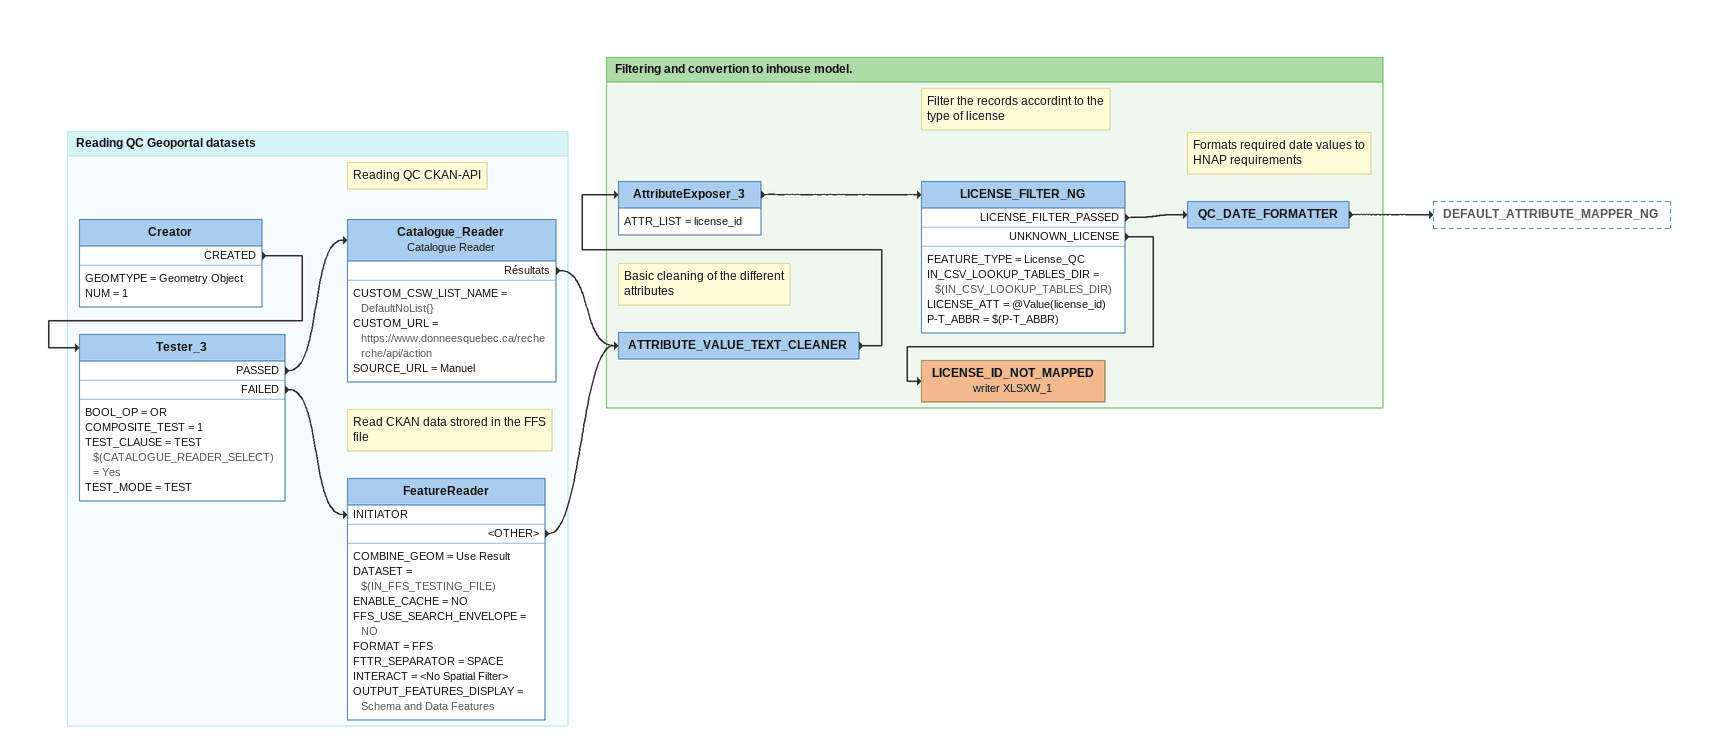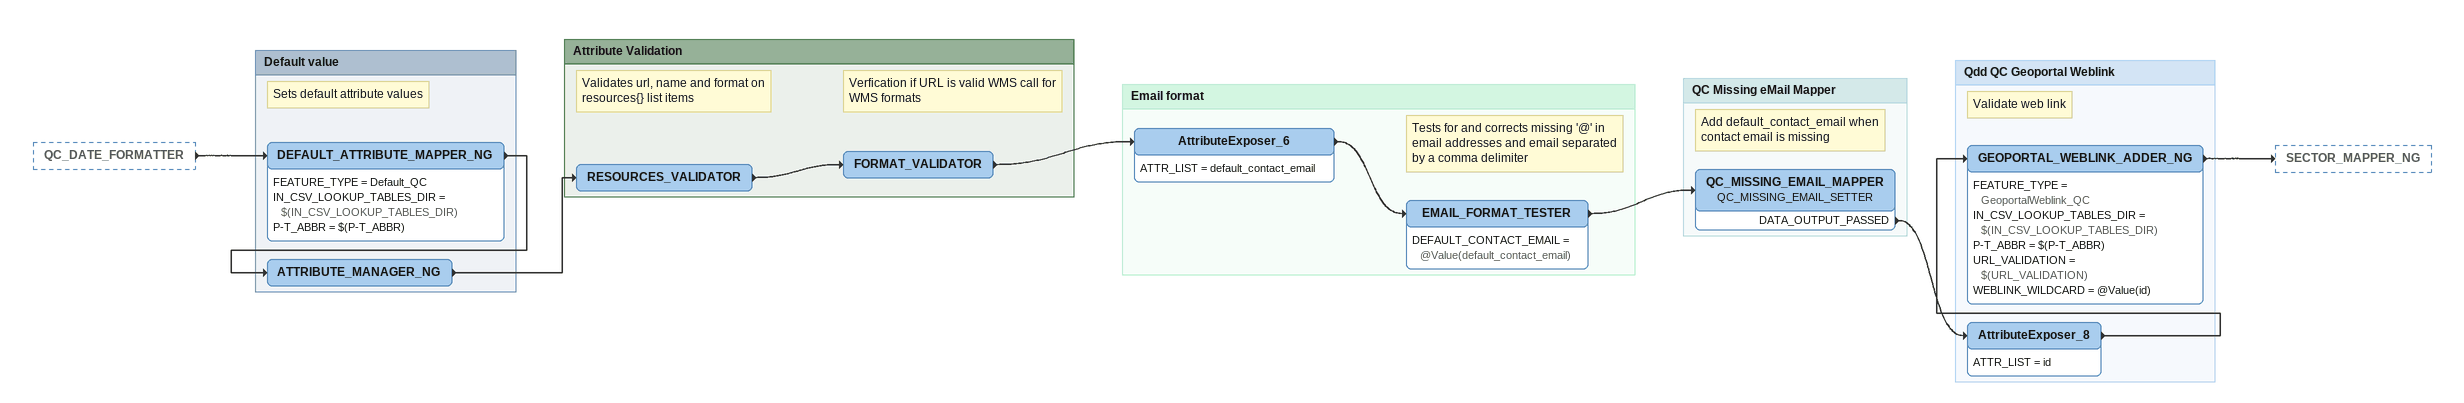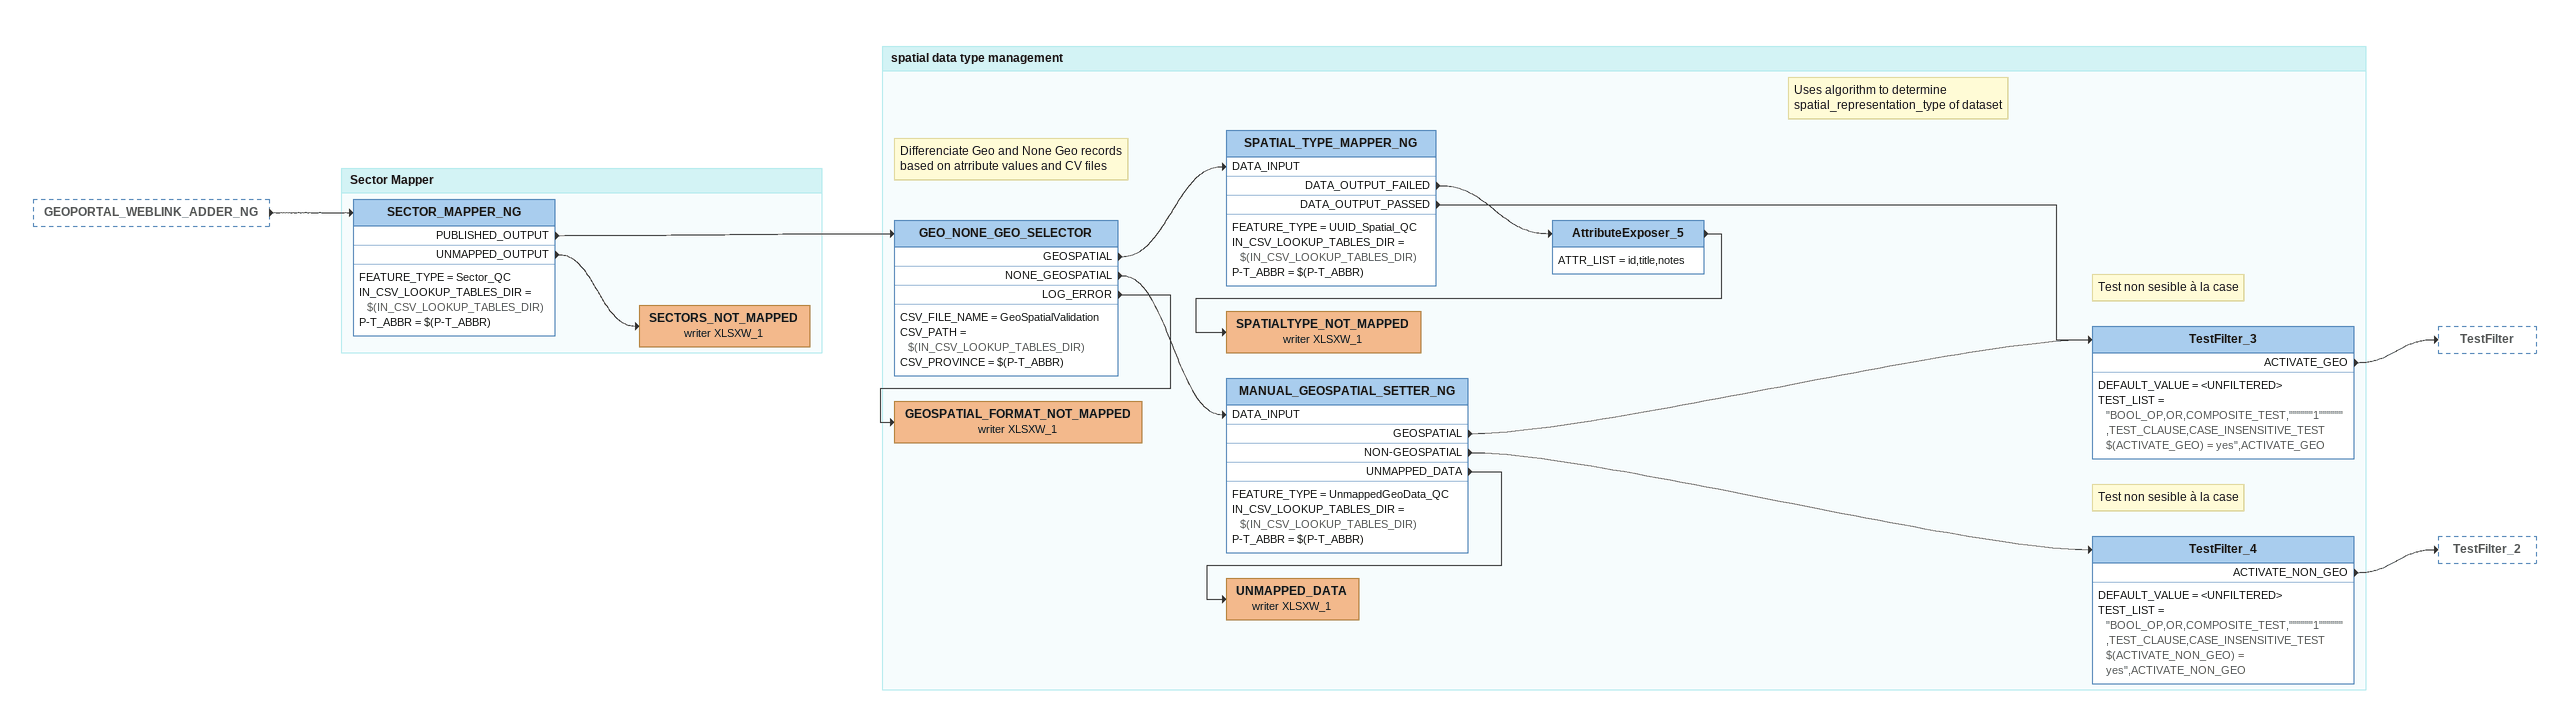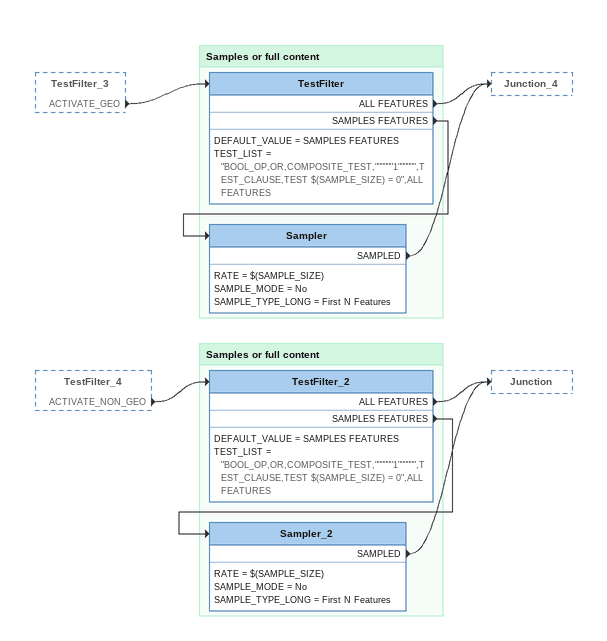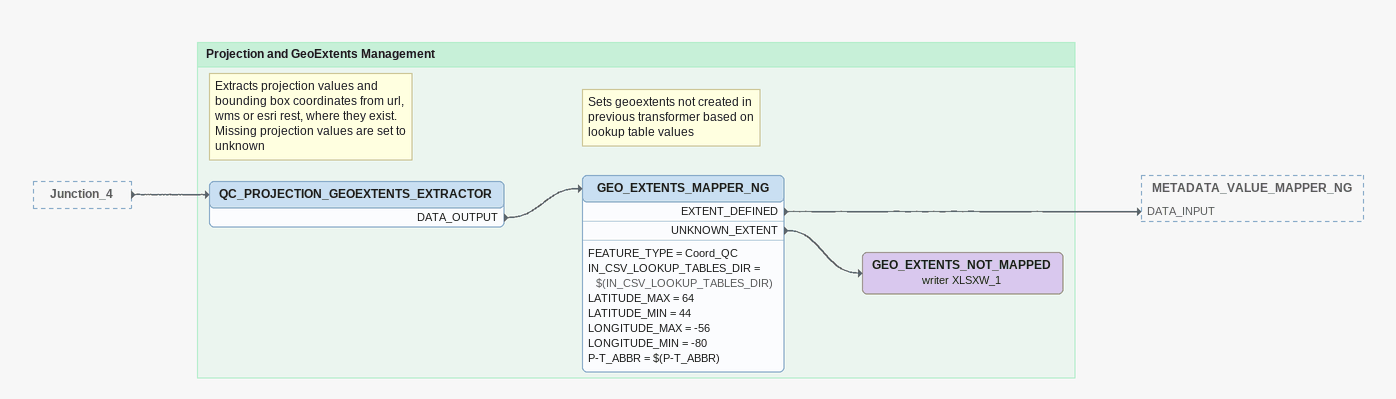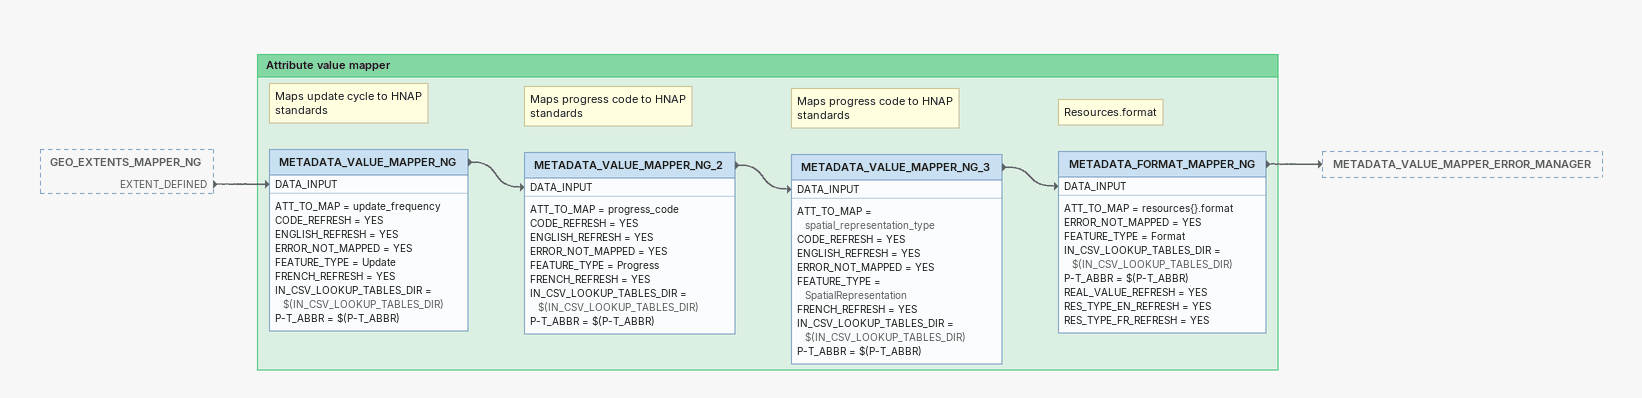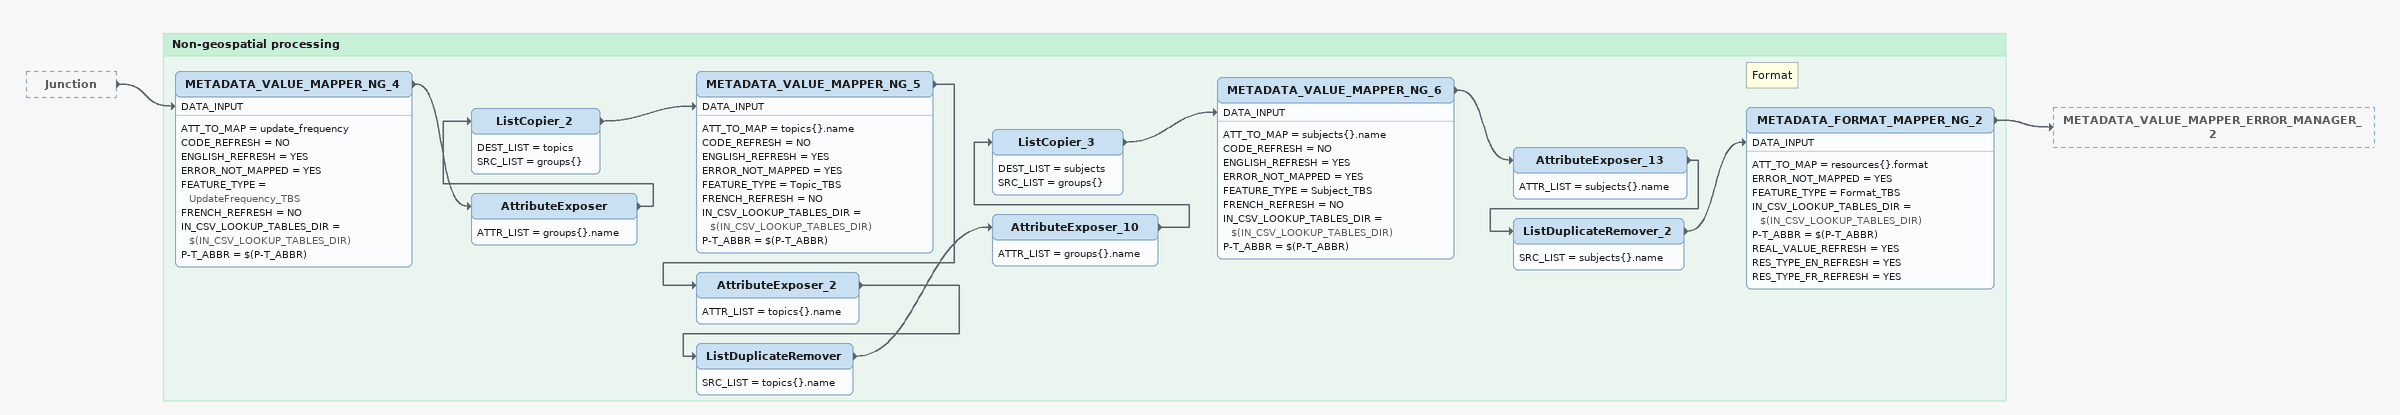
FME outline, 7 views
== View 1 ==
Bookmark: Reading QC Geoportal datasets
Creator
    GEOMTYPE = Geometry Object
    NUM = 1
    CREATED -> Tester_3
Tester_3
    BOOL_OP = OR
    COMPOSITE_TEST = 1
    TEST_CLAUSE = TEST $(CATALOGUE_READER_SELECT) = Yes
    TEST_MODE = TEST
    PASSED -> Catalogue_Reader
    FAILED -> FeatureReader [INITIATOR]
Note: Reading QC CKAN-API
Catalogue_Reader: Catalogue Reader
    CUSTOM_CSW_LIST_NAME = DefaultNoList{}
    CUSTOM_URL = https://www.donneesquebec.ca/recherche/api/action
    SOURCE_URL = Manuel
    Résultats -> ATTRIBUTE_VALUE_TEXT_CLEANER
Note: Read CKAN data strored in the FFS file
FeatureReader
    COMBINE_GEOM = Use Result
    DATASET = $(IN_FFS_TESTING_FILE)
    ENABLE_CACHE = NO
    FFS_USE_SEARCH_ENVELOPE = NO
    FORMAT = FFS
    FTTR_SEPARATOR = SPACE
    INTERACT = <No Spatial Filter>
    OUTPUT_FEATURES_DISPLAY = Schema and Data Features
    <OTHER> -> ATTRIBUTE_VALUE_TEXT_CLEANER

Bookmark: Filtering and convertion to inhouse model.
Note: Basic cleaning of the different attributes
ATTRIBUTE_VALUE_TEXT_CLEANER
    -> AttributeExposer_3
AttributeExposer_3
    ATTR_LIST = license_id
    -> LICENSE_FILTER_NG
Note: Filter the records accordint to the type of license
LICENSE_FILTER_NG
    FEATURE_TYPE = License_QC
    IN_CSV_LOOKUP_TABLES_DIR = $(IN_CSV_LOOKUP_TABLES_DIR)
    LICENSE_ATT = @Value(license_id)
    P-T_ABBR = $(P-T_ABBR)
    LICENSE_FILTER_PASSED -> QC_DATE_FORMATTER
    UNKNOWN_LICENSE -> LICENSE_ID_NOT_MAPPED (writer XLSXW_1)
Note: Formats required date values to HNAP requirements
QC_DATE_FORMATTER
    -> DEFAULT_ATTRIBUTE_MAPPER_NG
LICENSE_ID_NOT_MAPPED (writer XLSXW_1)

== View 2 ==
QC_DATE_FORMATTER [outside]
    -> DEFAULT_ATTRIBUTE_MAPPER_NG

Bookmark: Default value
Note: Sets default attribute values
DEFAULT_ATTRIBUTE_MAPPER_NG
    FEATURE_TYPE = Default_QC
    IN_CSV_LOOKUP_TABLES_DIR = $(IN_CSV_LOOKUP_TABLES_DIR)
    P-T_ABBR = $(P-T_ABBR)
    -> ATTRIBUTE_MANAGER_NG
ATTRIBUTE_MANAGER_NG
    -> RESOURCES_VALIDATOR

Bookmark: Attribute Validation
Note: Validates url, name and format on resources{} list items
RESOURCES_VALIDATOR
    -> FORMAT_VALIDATOR
Note: Verfication if URL is valid WMS call for WMS formats
FORMAT_VALIDATOR
    -> AttributeExposer_6

Bookmark: Email format
AttributeExposer_6
    ATTR_LIST = default_contact_email
    -> EMAIL_FORMAT_TESTER
Note: Tests for and corrects missing '@' in email addresses and email separated by a comma delimiter
EMAIL_FORMAT_TESTER
    DEFAULT_CONTACT_EMAIL = @Value(default_contact_email)
    -> QC_MISSING_EMAIL_MAPPER

Bookmark: QC Missing eMail Mapper
Note: Add default_contact_email when contact email is missing
QC_MISSING_EMAIL_MAPPER: QC_MISSING_EMAIL_SETTER
    DATA_OUTPUT_PASSED -> AttributeExposer_8

Bookmark: Qdd QC Geoportal Weblink
AttributeExposer_8
    ATTR_LIST = id
    -> GEOPORTAL_WEBLINK_ADDER_NG
Note: Validate web link
GEOPORTAL_WEBLINK_ADDER_NG
    FEATURE_TYPE = GeoportalWeblink_QC
    IN_CSV_LOOKUP_TABLES_DIR = $(IN_CSV_LOOKUP_TABLES_DIR)
    P-T_ABBR = $(P-T_ABBR)
    URL_VALIDATION = $(URL_VALIDATION)
    WEBLINK_WILDCARD = @Value(id)
    -> SECTOR_MAPPER_NG

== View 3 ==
GEOPORTAL_WEBLINK_ADDER_NG [outside]
    -> SECTOR_MAPPER_NG

Bookmark: Sector Mapper
SECTOR_MAPPER_NG
    FEATURE_TYPE = Sector_QC
    IN_CSV_LOOKUP_TABLES_DIR = $(IN_CSV_LOOKUP_TABLES_DIR)
    P-T_ABBR = $(P-T_ABBR)
    PUBLISHED_OUTPUT -> GEO_NONE_GEO_SELECTOR
    UNMAPPED_OUTPUT -> SECTORS_NOT_MAPPED (writer XLSXW_1)
SECTORS_NOT_MAPPED (writer XLSXW_1)

Bookmark: spatial data type management
Note: Differenciate Geo and None Geo records based on atrribute values and CV files
GEO_NONE_GEO_SELECTOR
    CSV_FILE_NAME = GeoSpatialValidation
    CSV_PATH = $(IN_CSV_LOOKUP_TABLES_DIR)
    CSV_PROVINCE = $(P-T_ABBR)
    GEOSPATIAL -> SPATIAL_TYPE_MAPPER_NG [DATA_INPUT]
    NONE_GEOSPATIAL -> MANUAL_GEOSPATIAL_SETTER_NG [DATA_INPUT]
    LOG_ERROR -> GEOSPATIAL_FORMAT_NOT_MAPPED (writer XLSXW_1)
Note: Uses algorithm to determine spatial_representation_type of dataset
SPATIAL_TYPE_MAPPER_NG
    FEATURE_TYPE = UUID_Spatial_QC
    IN_CSV_LOOKUP_TABLES_DIR = $(IN_CSV_LOOKUP_TABLES_DIR)
    P-T_ABBR = $(P-T_ABBR)
    DATA_OUTPUT_FAILED -> AttributeExposer_5
    DATA_OUTPUT_PASSED -> TestFilter_3
AttributeExposer_5
    ATTR_LIST = id,title,notes
    -> SPATIALTYPE_NOT_MAPPED (writer XLSXW_1)
SPATIALTYPE_NOT_MAPPED (writer XLSXW_1)
MANUAL_GEOSPATIAL_SETTER_NG
    FEATURE_TYPE = UnmappedGeoData_QC
    IN_CSV_LOOKUP_TABLES_DIR = $(IN_CSV_LOOKUP_TABLES_DIR)
    P-T_ABBR = $(P-T_ABBR)
    GEOSPATIAL -> TestFilter_3
    NON-GEOSPATIAL -> TestFilter_4
    UNMAPPED_DATA -> UNMAPPED_DATA (writer XLSXW_1)
Note: Test non sesible à la case
TestFilter_3
    DEFAULT_VALUE = <UNFILTERED>
    TEST_LIST = "BOOL_OP,OR,COMPOSITE_TEST,""""""1"""""",TEST_CLAUSE,CASE_INSENSITIVE_TEST $(ACTIVATE_GEO) = yes",ACTIVATE_GEO
    ACTIVATE_GEO -> TestFilter
UNMAPPED_DATA (writer XLSXW_1)
Note: Test non sesible à la case
TestFilter_4
    DEFAULT_VALUE = <UNFILTERED>
    TEST_LIST = "BOOL_OP,OR,COMPOSITE_TEST,""""""1"""""",TEST_CLAUSE,CASE_INSENSITIVE_TEST $(ACTIVATE_NON_GEO) = yes",ACTIVATE_NON_GEO
    ACTIVATE_NON_GEO -> TestFilter_2
GEOSPATIAL_FORMAT_NOT_MAPPED (writer XLSXW_1)

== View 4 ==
TestFilter_3 [outside]
    ACTIVATE_GEO -> TestFilter
TestFilter_4 [outside]
    ACTIVATE_NON_GEO -> TestFilter_2

Bookmark: Samples or full content
TestFilter
    DEFAULT_VALUE = SAMPLES FEATURES
    TEST_LIST = "BOOL_OP,OR,COMPOSITE_TEST,""""""1"""""",TEST_CLAUSE,TEST $(SAMPLE_SIZE) = 0",ALL FEATURES
    ALL FEATURES -> Junction_4
    SAMPLES FEATURES -> Sampler
Sampler
    RATE = $(SAMPLE_SIZE)
    SAMPLE_MODE = No
    SAMPLE_TYPE_LONG = First N Features
    SAMPLED -> Junction_4

Bookmark: Samples or full content
TestFilter_2
    DEFAULT_VALUE = SAMPLES FEATURES
    TEST_LIST = "BOOL_OP,OR,COMPOSITE_TEST,""""""1"""""",TEST_CLAUSE,TEST $(SAMPLE_SIZE) = 0",ALL FEATURES
    ALL FEATURES -> Junction
    SAMPLES FEATURES -> Sampler_2
Sampler_2
    RATE = $(SAMPLE_SIZE)
    SAMPLE_MODE = No
    SAMPLE_TYPE_LONG = First N Features
    SAMPLED -> Junction

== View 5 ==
Junction_4 [outside]
    -> QC_PROJECTION_GEOEXTENTS_EXTRACTOR

Bookmark: Projection and GeoExtents Management
Note: Extracts projection values and bounding box coordinates from url, wms or esri rest, where they exist. Missing projection values are set to unknown
QC_PROJECTION_GEOEXTENTS_EXTRACTOR
    DATA_OUTPUT -> GEO_EXTENTS_MAPPER_NG
Note: Sets geoextents not created in previous transformer based on lookup table values
GEO_EXTENTS_MAPPER_NG
    FEATURE_TYPE = Coord_QC
    IN_CSV_LOOKUP_TABLES_DIR = $(IN_CSV_LOOKUP_TABLES_DIR)
    LATITUDE_MAX = 64
    LATITUDE_MIN = 44
    LONGITUDE_MAX = -56
    LONGITUDE_MIN = -80
    P-T_ABBR = $(P-T_ABBR)
    EXTENT_DEFINED -> METADATA_VALUE_MAPPER_NG [DATA_INPUT]
    UNKNOWN_EXTENT -> GEO_EXTENTS_NOT_MAPPED (writer XLSXW_1)
GEO_EXTENTS_NOT_MAPPED (writer XLSXW_1)

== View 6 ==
GEO_EXTENTS_MAPPER_NG [outside]
    EXTENT_DEFINED -> METADATA_VALUE_MAPPER_NG [DATA_INPUT]

Bookmark: Attribute value mapper
Note: Maps update cycle to HNAP standards
METADATA_VALUE_MAPPER_NG
    ATT_TO_MAP = update_frequency
    CODE_REFRESH = YES
    ENGLISH_REFRESH = YES
    ERROR_NOT_MAPPED = YES
    FEATURE_TYPE = Update
    FRENCH_REFRESH = YES
    IN_CSV_LOOKUP_TABLES_DIR = $(IN_CSV_LOOKUP_TABLES_DIR)
    P-T_ABBR = $(P-T_ABBR)
    -> METADATA_VALUE_MAPPER_NG_2 [DATA_INPUT]
Note: Maps progress code to HNAP standards
METADATA_VALUE_MAPPER_NG_2
    ATT_TO_MAP = progress_code
    CODE_REFRESH = YES
    ENGLISH_REFRESH = YES
    ERROR_NOT_MAPPED = YES
    FEATURE_TYPE = Progress
    FRENCH_REFRESH = YES
    IN_CSV_LOOKUP_TABLES_DIR = $(IN_CSV_LOOKUP_TABLES_DIR)
    P-T_ABBR = $(P-T_ABBR)
    -> METADATA_VALUE_MAPPER_NG_3 [DATA_INPUT]
Note: Maps progress code to HNAP standards
METADATA_VALUE_MAPPER_NG_3
    ATT_TO_MAP = spatial_representation_type
    CODE_REFRESH = YES
    ENGLISH_REFRESH = YES
    ERROR_NOT_MAPPED = YES
    FEATURE_TYPE = SpatialRepresentation
    FRENCH_REFRESH = YES
    IN_CSV_LOOKUP_TABLES_DIR = $(IN_CSV_LOOKUP_TABLES_DIR)
    P-T_ABBR = $(P-T_ABBR)
    -> METADATA_FORMAT_MAPPER_NG [DATA_INPUT]
Note: Resources.format
METADATA_FORMAT_MAPPER_NG
    ATT_TO_MAP = resources{}.format
    ERROR_NOT_MAPPED = YES
    FEATURE_TYPE = Format
    IN_CSV_LOOKUP_TABLES_DIR = $(IN_CSV_LOOKUP_TABLES_DIR)
    P-T_ABBR = $(P-T_ABBR)
    REAL_VALUE_REFRESH = YES
    RES_TYPE_EN_REFRESH = YES
    RES_TYPE_FR_REFRESH = YES
    -> METADATA_VALUE_MAPPER_ERROR_MANAGER

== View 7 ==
Junction [outside]
    -> METADATA_VALUE_MAPPER_NG_4 [DATA_INPUT]

Bookmark: Non-geospatial processing
METADATA_VALUE_MAPPER_NG_4
    ATT_TO_MAP = update_frequency
    CODE_REFRESH = NO
    ENGLISH_REFRESH = YES
    ERROR_NOT_MAPPED = YES
    FEATURE_TYPE = UpdateFrequency_TBS
    FRENCH_REFRESH = NO
    IN_CSV_LOOKUP_TABLES_DIR = $(IN_CSV_LOOKUP_TABLES_DIR)
    P-T_ABBR = $(P-T_ABBR)
    -> AttributeExposer
AttributeExposer
    ATTR_LIST = groups{}.name
    -> ListCopier_2
ListCopier_2
    DEST_LIST = topics
    SRC_LIST = groups{}
    -> METADATA_VALUE_MAPPER_NG_5 [DATA_INPUT]
METADATA_VALUE_MAPPER_NG_5
    ATT_TO_MAP = topics{}.name
    CODE_REFRESH = NO
    ENGLISH_REFRESH = YES
    ERROR_NOT_MAPPED = YES
    FEATURE_TYPE = Topic_TBS
    FRENCH_REFRESH = NO
    IN_CSV_LOOKUP_TABLES_DIR = $(IN_CSV_LOOKUP_TABLES_DIR)
    P-T_ABBR = $(P-T_ABBR)
    -> AttributeExposer_2
AttributeExposer_2
    ATTR_LIST = topics{}.name
    -> ListDuplicateRemover
ListDuplicateRemover
    SRC_LIST = topics{}.name
    -> AttributeExposer_10
AttributeExposer_10
    ATTR_LIST = groups{}.name
    -> ListCopier_3
ListCopier_3
    DEST_LIST = subjects
    SRC_LIST = groups{}
    -> METADATA_VALUE_MAPPER_NG_6 [DATA_INPUT]
METADATA_VALUE_MAPPER_NG_6
    ATT_TO_MAP = subjects{}.name
    CODE_REFRESH = NO
    ENGLISH_REFRESH = YES
    ERROR_NOT_MAPPED = YES
    FEATURE_TYPE = Subject_TBS
    FRENCH_REFRESH = NO
    IN_CSV_LOOKUP_TABLES_DIR = $(IN_CSV_LOOKUP_TABLES_DIR)
    P-T_ABBR = $(P-T_ABBR)
    -> AttributeExposer_13
AttributeExposer_13
    ATTR_LIST = subjects{}.name
    -> ListDuplicateRemover_2
ListDuplicateRemover_2
    SRC_LIST = subjects{}.name
    -> METADATA_FORMAT_MAPPER_NG_2 [DATA_INPUT]
Note: Format
METADATA_FORMAT_MAPPER_NG_2
    ATT_TO_MAP = resources{}.format
    ERROR_NOT_MAPPED = YES
    FEATURE_TYPE = Format_TBS
    IN_CSV_LOOKUP_TABLES_DIR = $(IN_CSV_LOOKUP_TABLES_DIR)
    P-T_ABBR = $(P-T_ABBR)
    REAL_VALUE_REFRESH = YES
    RES_TYPE_EN_REFRESH = YES
    RES_TYPE_FR_REFRESH = YES
    -> METADATA_VALUE_MAPPER_ERROR_MANAGER_2
